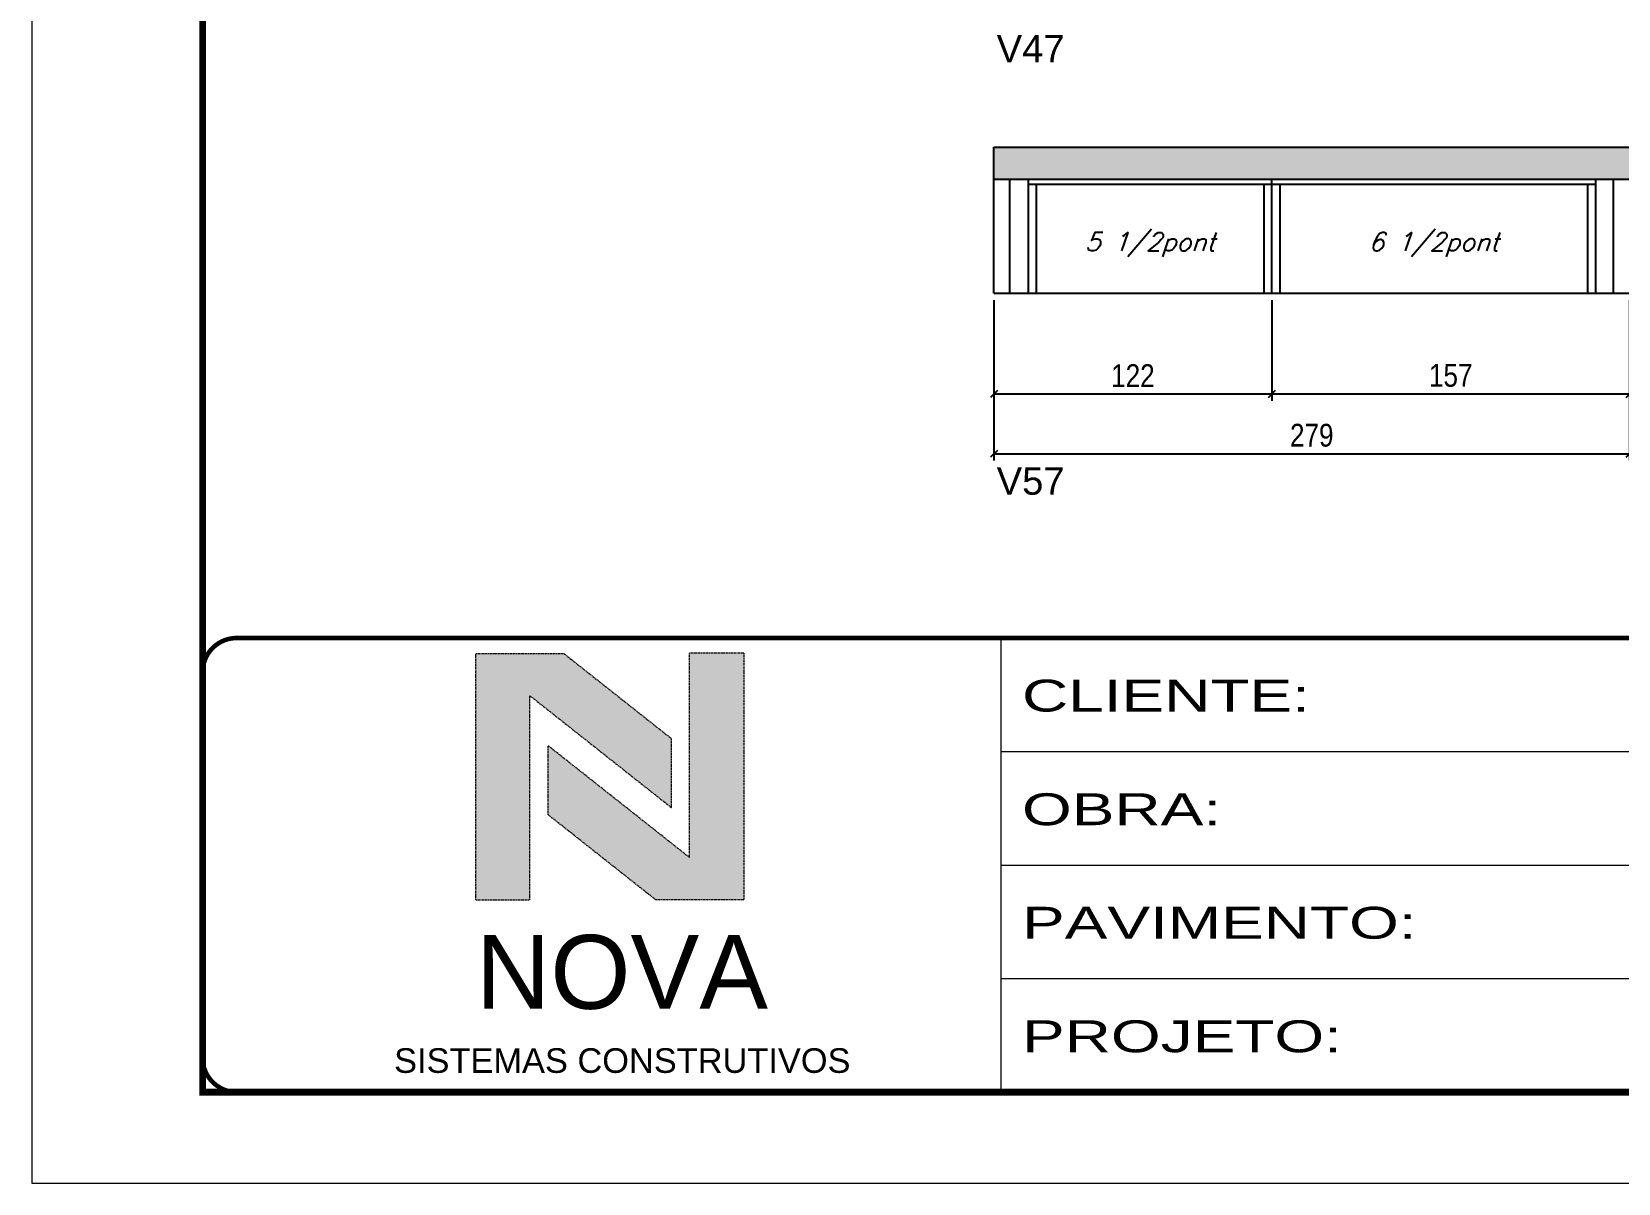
# Model space of a CAD drawing. Extents: x 0 to 6325, y 10169 to 19307.
# Drawn here: x 1585 to 2281, y 15911 to 16417 of the extents above; entities that cross this region are included whole.
import ezdxf

# ---------------------------------------------------------------- set-up
doc = ezdxf.new("R2010")
doc.units = 0
doc.linetypes.add('CONTINUO', pattern=[0])
doc.linetypes.add('DASHED', pattern=[0.75, 0.5, -0.25])
for name, color, linetype in [('1', 1, 'Continuous'), ('5', 5, 'Continuous'), ('COTA', 241, 'Continuous'), ('Painéis', 200, 'Continuous'), ('SARR_2.2x7', 40, 'Continuous'), ('SARR_3.5x7', 81, 'Continuous'), ('texto', 7, 'Continuous')]:
    doc.layers.add(name, color=color, linetype=linetype)
for name, color, linetype, lineweight in [('CARIMBO-LEGENDA', 75, 'Continuous', 15), ('Folhas', 255, 'Continuous', 9), ('SARRAFO DE PRESSAO', 251, 'DASHED', 9)]:
    doc.layers.add(name, color=color, linetype=linetype, lineweight=lineweight)
doc.styles.add('arial', font='arial.ttf')
doc.styles.add('COTA TECNICA', font='techl___.ttf', dxfattribs={"height": 10})
doc.styles.add('Romans', font='romans.shx')
doc.styles.get("Standard").update_dxf_attribs({"font": 'arial.ttf'})
doc.styles.add('Tecnologia', font='')
doc.styles.get('Tecnologia').set_extended_font_data('Forgotten Futurist')
doc.dimstyles.new('PAINEL', dxfattribs={"dimtxt": 10, "dimasz": 3, "dimexe": 3, "dimexo": 3, "dimgap": 3, "dimtad": 1, "dimdec": 1, "dimzin": 12, "dimdsep": 46, "dimtxsty": 'COTA TECNICA', "dimblk1": 'OBLIQUE', "dimblk2": 'OBLIQUE', "dimsah": 1, "dimcen": 0.9, "dimclrd": 4, "dimclre": 4, "dimclrt": 240, "dimadec": 1, "dimazin": 3, "dimtfac": 1, "dimtdec": 1, "dimtmove": 0, "dimatfit": 3, "dimfxl": 1, "dimtolj": 1, "dimtzin": 12, "dimarcsym": 0})

# ---------------------------------------------------------------- blocks, each defined once
blk = doc.blocks.new('A$C64660E27')
at = {"layer": 'COTA', "true_color": 0x1a1a1a}
h = blk.add_hatch(color=250, dxfattribs=at)
h.dxf.hatch_style = 1
h.paths.add_polyline_path([(185.36, -11.63), (142.39, -11.63), (142.39, -131.63), (168.79, -131.63), (168.79, -32.18), (237.73, -86.68), (237.73, -53.03)])
at = {"layer": 'COTA'}
h = blk.add_hatch(color=20, dxfattribs=at)
h.dxf.hatch_style = 1
h.paths.add_polyline_path([(273.01, -11.43), (246.61, -11.43), (246.61, -111.07), (177.67, -56.57), (177.67, -90.22), (230.04, -131.63), (273.01, -131.63)])
for p, q in [((142.39, -131.63), (142.39, -11.63)), ((142.39, -11.63), (185.36, -11.63)), ((185.36, -11.63), (237.73, -53.03)), ((273.01, -11.43), (246.61, -11.43)), ((246.61, -111.07), (246.61, -11.43)), ((273.01, -11.43), (273.01, -131.63)), ((168.79, -32.18), (237.73, -86.68)), ((168.79, -131.63), (168.79, -32.18)), ((237.73, -86.68), (237.73, -53.03)), ((246.61, -111.07), (177.67, -56.57)), ((177.67, -90.22), (177.67, -56.57)), ((230.04, -131.63), (177.67, -90.22)), ((142.39, -131.63), (168.79, -131.63)), ((273.01, -131.63), (230.04, -131.63))]:
    blk.add_line(p, q)
at = {"layer": 'CARIMBO-LEGENDA', "color": 7, "linetype": 'Continuous', "ltscale": 100, "style": 'arial'}
blk.add_text('NOVA', height=36, dxfattribs=at).set_placement((142.39, -184.81))
at = {"layer": 'CARIMBO-LEGENDA', "color": 7, "linetype": 'Continuous', "style": 'arial'}
blk.add_text('SISTEMAS CONSTRUTIVOS', height=12, dxfattribs=at).set_placement((102.51, -216.03))
blk = doc.blocks.new('9999999999')
at = {"color": 30, "linetype": 'CONTINUO'}
for p, q in [((98564.56, 34230.21), (98564.56, 34429.45)), ((98564.56, 34379.64), (99583.98, 34379.64)), ((98564.56, 34329.83), (99487.98, 34329.83)), ((98564.56, 34280.02), (99487.98, 34280.02))]:
    blk.add_line(p, q, dxfattribs=at)
at = {"color": 30, "linetype": 'CONTINUO', "const_width": 2}
blk.add_lwpolyline([(99583.98, 34230.21), (99583.98, 34414.45, 0.414214), (99568.98, 34429.45), (98228.98, 34429.45, 0.414214), (98213.98, 34414.45), (98213.98, 34245.21, 0.414214), (98228.98, 34230.21), (99583.98, 34230.21)], format="xyb", dxfattribs=at)
at = {"layer": 'Folhas'}
blk.add_lwpolyline([(98138.98, 34190.21), (99623.98, 34190.21), (99623.98, 35240.21), (98138.98, 35240.21)], close=True, dxfattribs=at)
at = {"layer": 'Folhas', "color": 30, "const_width": 3}
blk.add_lwpolyline([(98213.98, 34230.21), (99583.98, 34230.21), (99583.98, 35200.21), (98213.98, 35200.21)], close=True, dxfattribs=at)
at = {"xscale": 0.9, "yscale": 0.9, "zscale": 0.9}
blk.add_blockref('A$C64660E27', (98205.77, 34433.07), dxfattribs=at)
at = {"layer": 'Folhas', "color": 7, "style": 'Tecnologia', "width": 1.5}
for s, p in [('CLIENTE:', (98573.65, 34397.17)), ('OBRA:', (98573.65, 34347.31)), ('PAVIMENTO:', (98573.65, 34297.5)), ('PROJETO:', (98573.65, 34247.69))]:
    blk.add_text(s, height=14, dxfattribs=at).set_placement(p)
blk = doc.blocks.new('_Oblique')
at = {"layer": '1', "color": 0, "lineweight": -2}
blk.add_line((-0.5, -0.5), (0.5, 0.5), dxfattribs=at)
blk = doc.blocks.new('*D202')
at = {"layer": 'COTA', "color": 4, "linetype": 'ByBlock', "lineweight": -2, "transparency": 16777216}
for p, q in [((2007.35, 16298.97), (2007.35, 16254.74)), ((2129.35, 16298.97), (2129.35, 16254.74)), ((2007.35, 16257.74), (2129.35, 16257.74))]:
    blk.add_line(p, q, dxfattribs=at)
at = {"layer": 'Defpoints', "color": 0, "linetype": 'ByBlock', "transparency": 16777216}
for p in [(2007.35, 16301.97), (2129.35, 16301.97), (2129.35, 16257.74)]:
    blk.add_point(p, dxfattribs=at)
at = {"layer": 'COTA', "color": 4, "linetype": 'ByBlock', "lineweight": -2, "transparency": 16777216, "xscale": 3, "yscale": 3, "zscale": 3, "rotation": 180}
blk.add_blockref('_Oblique', (2007.35, 16257.74), dxfattribs=at)
at = {"layer": 'COTA', "color": 4, "linetype": 'ByBlock', "lineweight": -2, "transparency": 16777216, "xscale": 3, "yscale": 3, "zscale": 3}
blk.add_blockref('_Oblique', (2129.35, 16257.74), dxfattribs=at)
at = {"layer": 'COTA', "color": 240, "linetype": 'ByBlock', "transparency": 16777216, "insert": (2068.35, 16265.8), "char_height": 10, "attachment_point": 5, "style": 'COTA TECNICA'}
blk.add_mtext('\\A1;122', dxfattribs=at)
blk = doc.blocks.new('*D203')
at = {"layer": 'COTA', "color": 4, "linetype": 'ByBlock', "lineweight": -2, "transparency": 16777216}
for p, q in [((2129.35, 16298.97), (2129.35, 16254.74)), ((2286.35, 16298.97), (2286.35, 16254.74)), ((2129.35, 16257.74), (2286.35, 16257.74))]:
    blk.add_line(p, q, dxfattribs=at)
at = {"layer": 'Defpoints', "color": 0, "linetype": 'ByBlock', "transparency": 16777216}
for p in [(2129.35, 16301.97), (2286.35, 16301.97), (2286.35, 16257.74)]:
    blk.add_point(p, dxfattribs=at)
at = {"layer": 'COTA', "color": 4, "linetype": 'ByBlock', "lineweight": -2, "transparency": 16777216, "xscale": 3, "yscale": 3, "zscale": 3, "rotation": 180}
blk.add_blockref('_Oblique', (2129.35, 16257.74), dxfattribs=at)
at = {"layer": 'COTA', "color": 4, "linetype": 'ByBlock', "lineweight": -2, "transparency": 16777216, "xscale": 3, "yscale": 3, "zscale": 3}
blk.add_blockref('_Oblique', (2286.35, 16257.74), dxfattribs=at)
at = {"layer": 'COTA', "color": 240, "linetype": 'ByBlock', "transparency": 16777216, "insert": (2207.85, 16265.85), "char_height": 10, "width": 210.731, "attachment_point": 5, "style": 'COTA TECNICA'}
blk.add_mtext('\\A1;157', dxfattribs=at)
blk = doc.blocks.new('*D581')
at = {"layer": 'COTA', "color": 4, "linetype": 'ByBlock', "lineweight": -2, "transparency": 16777216}
for p, q in [((2007.35, 16298.97), (2007.35, 16228.48)), ((2286.35, 16298.97), (2286.35, 16228.48)), ((2007.35, 16231.48), (2286.35, 16231.48))]:
    blk.add_line(p, q, dxfattribs=at)
at = {"layer": 'Defpoints', "color": 0, "linetype": 'ByBlock', "transparency": 16777216}
for p in [(2007.35, 16301.97), (2286.35, 16301.97), (2286.35, 16231.48)]:
    blk.add_point(p, dxfattribs=at)
at = {"layer": 'COTA', "color": 4, "linetype": 'ByBlock', "lineweight": -2, "transparency": 16777216, "xscale": 3, "yscale": 3, "zscale": 3, "rotation": 180}
blk.add_blockref('_Oblique', (2007.35, 16231.48), dxfattribs=at)
at = {"layer": 'COTA', "color": 4, "linetype": 'ByBlock', "lineweight": -2, "transparency": 16777216, "xscale": 3, "yscale": 3, "zscale": 3}
blk.add_blockref('_Oblique', (2286.35, 16231.48), dxfattribs=at)
at = {"layer": 'COTA', "color": 240, "linetype": 'ByBlock', "transparency": 16777216, "insert": (2146.85, 16239.58), "char_height": 10, "attachment_point": 5, "style": 'COTA TECNICA'}
blk.add_mtext('\\A1;279', dxfattribs=at)

msp = doc.modelspace()

# ---------------------------------------------------------------- hatches: boundary and pattern name
at = {"layer": 'COTA'}
h = msp.add_hatch(dxfattribs=at)
h.set_pattern_fill('AR-CONC', color=241, scale=0.03)
h.paths.add_polyline_path([(2286.35, 16301.97), (2316.35, 16301.97), (2316.35, 16351.97), (2817.35, 16351.97), (2817.35, 16301.97), (2847.35, 16301.97), (2847.35, 16351.97), (2891.15, 16351.97), (2891.15, 16365.97), (2007.35, 16365.97), (2007.35, 16351.97), (2286.35, 16351.97)])

# ---------------------------------------------------------------- linework, layer by layer
at = {"layer": 'COTA', "linetype": 'ByBlock'}
for p, q in [((2007.35, 16365.97), (2891.15, 16365.97)), ((2007.35, 16351.97), (2007.35, 16365.97))]:
    msp.add_line(p, q, dxfattribs=at)
at = {"layer": 'Painéis', "linetype": 'ByBlock'}
for p, q in [((2007.35, 16351.97), (2286.35, 16351.97)), ((2007.35, 16301.97), (2007.35, 16351.97)), ((2129.35, 16301.97), (2129.35, 16351.97)), ((2007.35, 16301.97), (2286.35, 16301.97))]:
    msp.add_line(p, q, dxfattribs=at)
at = {"layer": 'SARR_2.2x7', "linetype": 'Continuous'}
for p, q in [((2014.35, 16301.97), (2014.35, 16351.97)), ((2279.35, 16301.97), (2279.35, 16351.97)), ((2022.35, 16349.77), (2129.35, 16349.77)), ((2129.35, 16349.77), (2271.35, 16349.77))]:
    msp.add_line(p, q, dxfattribs=at)
at = {"layer": 'SARR_3.5x7'}
for p, q in [((2022.35, 16351.97), (2022.35, 16301.97)), ((2271.35, 16351.97), (2271.35, 16301.97)), ((2025.85, 16349.77), (2025.85, 16301.97)), ((2125.85, 16349.77), (2125.85, 16301.97)), ((2132.85, 16349.77), (2132.85, 16301.97)), ((2267.85, 16349.77), (2267.85, 16301.97)), ((2022.35, 16301.97), (2025.85, 16301.97)), ((2267.85, 16301.97), (2271.35, 16301.97))]:
    msp.add_line(p, q, dxfattribs=at)

# ---------------------------------------------------------------- block references
at = {"layer": 'SARRAFO DE PRESSAO', "color": 6, "linetype": 'ByBlock'}
msp.add_blockref('9999999999', (-96553.98, -18278.78), dxfattribs=at)

# ---------------------------------------------------------------- texts
at = {"layer": '5', "linetype": 'Continuous'}
for s, p in [('V47', (2008.54, 16403.22)), ('V57', (2008.54, 16213.55))]:
    msp.add_text(s, height=12, rotation=359.99996, dxfattribs=at).set_placement(p)
at = {"layer": 'texto', "color": 2, "char_height": 8, "attachment_point": 5, "style": 'Romans'}
for s, insert in [('{\\Q19;\\C256;5 1/2pont}', (2075.85, 16323.19)), ('{\\Q19;\\C256;6 1/2pont}', (2200.35, 16323.19))]:
    msp.add_mtext(s, dxfattribs=dict(at, insert=insert))

# ---------------------------------------------------------------- dimensions: what is measured, and where the dimension line sits
at = {"layer": 'COTA', "linetype": 'ByBlock'}
for base, p2, picture, middle in [((2129.35, 16257.74), (2129.35, 16301.97), '*D202', (2068.35, 16265.8)), ((2286.35, 16231.48), (2286.35, 16301.97), '*D581', (2146.85, 16239.58))]:
    dim = msp.add_linear_dim(base=base, p1=(2007.35, 16301.97), p2=p2, dimstyle='PAINEL', dxfattribs=at)
    dim.commit()
    dim.dimension.update_dxf_attribs({"geometry": picture, "text_midpoint": middle})
dim = msp.add_linear_dim(base=(2286.35, 16257.74), p1=(2129.35, 16301.97), p2=(2286.35, 16301.97), dimstyle='PAINEL', override={"dimtmove": 1}, dxfattribs=at)
dim.commit()
dim.dimension.update_dxf_attribs({"geometry": '*D203', "text_midpoint": (2207.85, 16265.85)})

doc.saveas('drawing.dxf')
